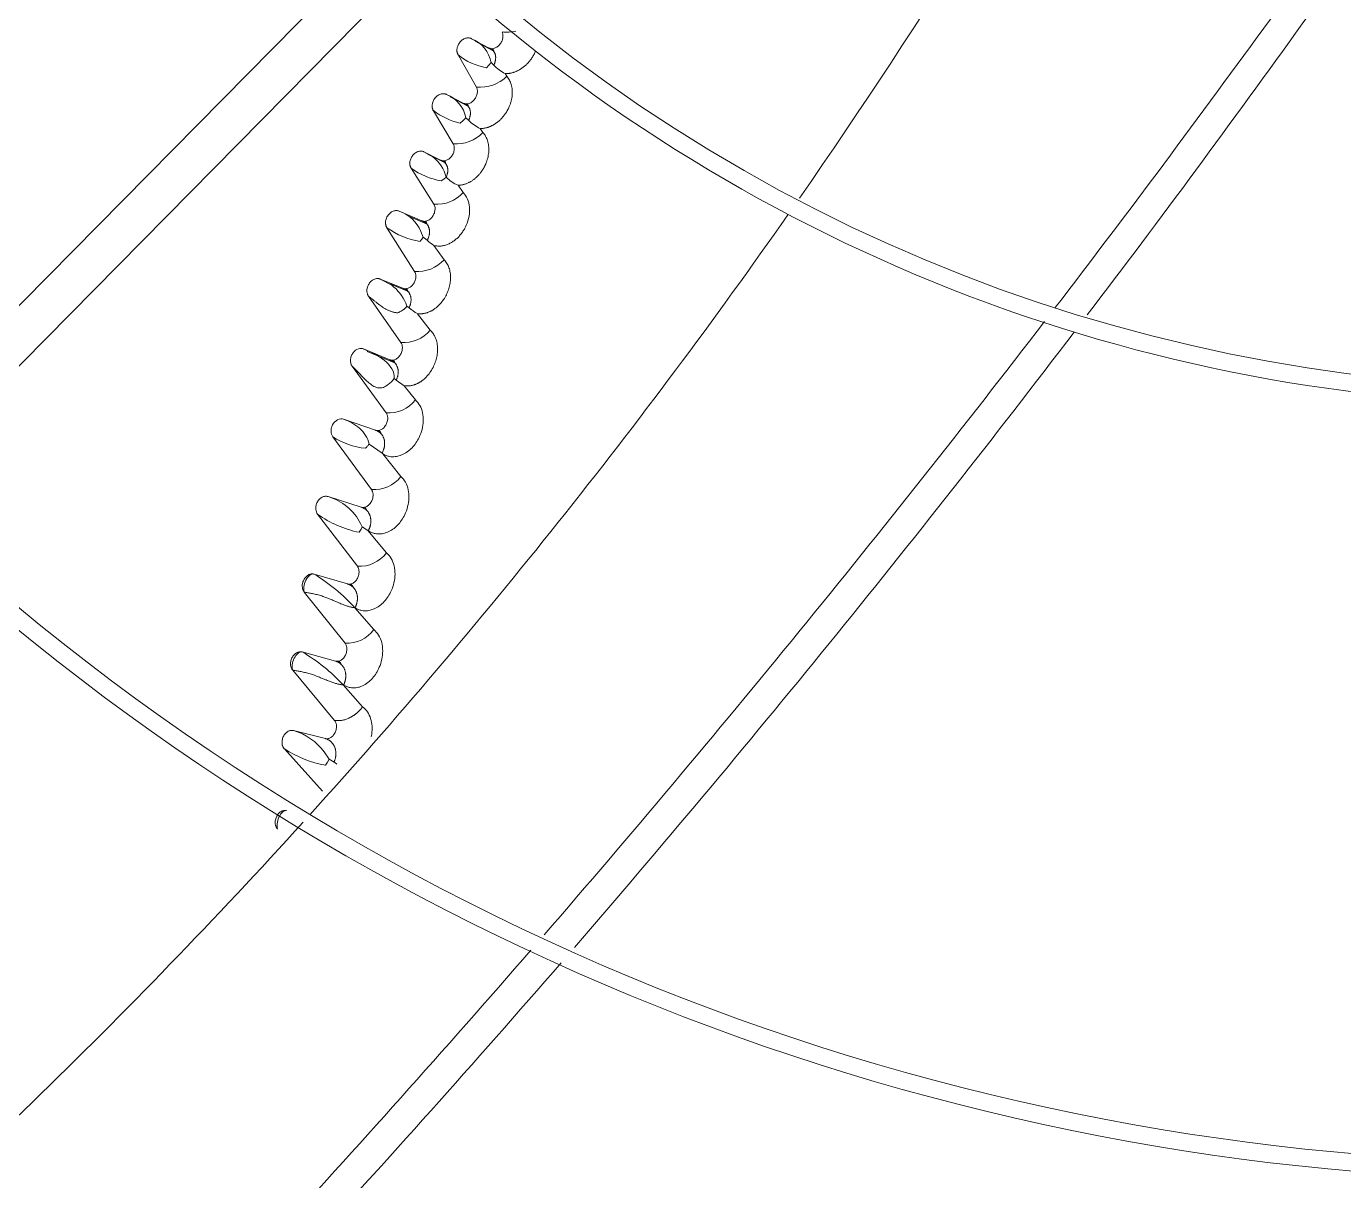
# Model space of a CAD drawing. Header units: millimetres. Extents: x 113490 to 142599, y -20467 to 115.
# Drawn here: x 129887.5 to 130074.4, y -11706.1 to -11542.3 of the extents above; entities that cross this region are included whole.
import ezdxf

# ---------------------------------------------------------------- set-up
doc = ezdxf.new("R2010")
doc.units = ezdxf.units.MM
doc.layers.add('DV3_0', color=7, linetype='Continuous')

msp = doc.modelspace()

# ---------------------------------------------------------------- linework, layer by layer
at = {"layer": 'DV3_0', "color": 7, "linetype": 'Continuous', "lineweight": 15}
for p, q in [((130091.2, -11374.23), (129757.6, -11712.53)), ((129758.45, -11720.21), (130096.11, -11377.79)), ((129950.63, -11544.02), (129953.06, -11545.33)), ((129953.8, -11545.8), (129951.16, -11544.36)), ((129951.32, -11550.88), (129948.72, -11546.29)), ((129953.09, -11547.79), (129952.75, -11548.15)), ((129953.4, -11547.42), (129953.09, -11547.79)), ((129953.4, -11547.42), (129953.79, -11547.78)), ((129955.65, -11549.35), (129955.4, -11548.97)), ((129947.07, -11551.93), (129949.46, -11553.18)), ((129950.2, -11553.63), (129947.6, -11552.27)), ((129948.04, -11558.93), (129945.22, -11554.24)), ((129949.43, -11555.65), (129949, -11556.01)), ((129949.83, -11555.26), (129950.22, -11555.6)), ((129952.26, -11557.35), (129951.86, -11556.77)), ((129943.87, -11560.07), (129946.23, -11561.26)), ((129943.87, -11560.07), (129945.15, -11560.79)), ((129946.97, -11561.7), (129944.39, -11560.4)), ((129945.29, -11567.49), (129942.07, -11562.41)), ((129946.68, -11563.95), (129946.31, -11564.19)), ((129947.03, -11563.67), (129946.68, -11563.95)), ((129949.46, -11565.85), (129948.72, -11564.82)), ((129940.35, -11568.48), (129943.58, -11569.87)), ((129944.35, -11570.34), (129941.67, -11569.18)), ((129942.56, -11577.04), (129938.62, -11570.85)), ((129943.56, -11572.47), (129943.33, -11572.77)), ((129943.45, -11571.36), (129943.77, -11572.16)), ((129943.77, -11572.16), (129943.56, -11572.47)), ((129943.77, -11572.16), (129944.35, -11572.62)), ((129946.74, -11575.39), (129945.29, -11573.37)), ((129937.66, -11578.12), (129940.9, -11579.44)), ((129937.66, -11578.12), (129939.3, -11579)), ((129941.68, -11579.9), (129939.05, -11578.82)), ((129940.62, -11587.14), (129936.01, -11580.55)), ((129941.29, -11581.55), (129941.46, -11581.96)), ((129941.46, -11581.96), (129941.77, -11582.19)), ((129940.91, -11582.51), (129940.66, -11582.67)), ((129944.78, -11585.38), (129942.97, -11583.04)), ((129935.3, -11588.05), (129939.02, -11589.58)), ((129939.84, -11590.08), (129935.84, -11588.41)), ((129938.51, -11597.1), (129933.68, -11590.5)), ((129939.66, -11592.25), (129939.95, -11592.46)), ((129939.94, -11592.46), (129941.06, -11593.26)), ((129942.67, -11595.27), (129941.06, -11593.26)), ((129932.48, -11598.03), (129937.01, -11599.59)), ((129936.43, -11608), (129930.95, -11600.5)), ((129936.09, -11601.57), (129937.93, -11602.84)), ((129940.61, -11606.15), (129938.03, -11602.92)), ((129930.27, -11608.99), (129934.98, -11610.5)), ((129934.43, -11618.86), (129928.79, -11611.5)), ((129934.95, -11613.63), (129934.8, -11613.89)), ((129934.89, -11612.83), (129935.12, -11613.27)), ((129935.12, -11613.27), (129934.95, -11613.63)), ((129935.12, -11613.27), (129935.93, -11613.82)), ((129938.56, -11616.97), (129935.93, -11613.82)), ((129935.93, -11613.82), (129935.98, -11613.84)), ((129934.8, -11613.89), (129934.7, -11614.06)), ((129928.31, -11620), (129933.04, -11621.4)), ((129932.68, -11629.78), (129926.9, -11622.54)), ((129936.75, -11627.86), (129934.06, -11624.76)), ((129934.06, -11624.76), (129934.11, -11624.77)), ((129926.61, -11631.05), (129931.35, -11632.34)), ((129931.19, -11640.75), (129925.25, -11633.62)), ((129935.18, -11638.82), (129932.4, -11635.71)), ((129932.4, -11635.71), (129932.48, -11635.74)), ((129925.37, -11642.2), (129929.9, -11643.34)), ((129929.46, -11650.78), (129924.07, -11644.81)), ((129929.74, -11645.22), (129930.43, -11646.26)), ((129930.19, -11646.7), (129929.92, -11647.11)), ((129930.43, -11646.26), (129930.19, -11646.7)), ((129930.43, -11646.26), (129931.13, -11646.67))]:
    msp.add_line(p, q, dxfattribs=at)
for centre, radius, start, end in [((129280.84, -11069), 872.24, 325.21173, 331.29356), ((128508.45, -10413.41), 1921.39, 322.53383, 325.57983), ((128572.55, -10469.09), 1840.9, 322.75622, 325.95172), ((130105.24, -11359.99), 551.5, 195.4775, 254.5225), ((130105.24, -11359.99), 233.5, 225.7814, 315.7154), ((130105.24, -11359.99), 236, 227.0266, 270), ((129948.94, -11548.22), 4.53, 10.0986, 68.0429), ((129955.59, -11537.43), 5.67, 263.7009, 283.4701), ((129954.21, -11539.67), 8.6, 230.3252, 260.2403), ((129958.05, -11543.69), 5.9, 223.7711, 243.319), ((129951.85, -11545.48), 5.42, 264.3965, 314.4981), ((129945.42, -11556.11), 4.5, 10.85, 68.4163), ((129951.41, -11545.91), 10.37, 233.3561, 256.5974), ((129945.14, -11550.68), 6.56, 310.7747, 315.6542), ((129954.4, -11551.47), 5.87, 224.689, 244.3555), ((129948.49, -11553.71), 5.23, 264.9801, 316.0244), ((129941.7, -11565.09), 5.52, 14.9303, 51.3083), ((129948.11, -11553.95), 10.4, 234.4567, 260.0311), ((129951.12, -11559.5), 5.84, 225.5932, 245.7222), ((129945.7, -11562.41), 5.1, 265.3273, 317.4993), ((129938.49, -11573.6), 5.45, 24.3194, 70.0298), ((129280.84, -11069), 872.24, 317.86602, 325.02361), ((129944.98, -11562.01), 10.89, 234.299, 261.2947), ((129948.4, -11568.45), 5.81, 225.859, 237.6941), ((129942.97, -11571.97), 5.09, 265.4156, 317.8444), ((129935.28, -11584.19), 6.57, 23.712, 52.2409), ((129937.61, -11577.45), 6.04, 295.0761, 300.3042), ((129945.69, -11577.91), 5.8, 227.5727, 242.0343), ((129941, -11582.25), 4.9, 265.5101, 320.4178), ((128508.45, -10413.41), 1921.39, 319.10975, 322.45989), ((128572.55, -10469.09), 1840.9, 319.15831, 322.66086), ((129931.31, -11598.8), 11.46, 61.1528, 69.6579), ((129934.35, -11594.28), 6.06, 34.5155, 65.6878), ((129937.29, -11592.05), 2.38, 355.0985, 30.3566), ((129935.65, -11589.05), 5.12, 298.9227, 308.0461), ((129935.4, -11588.71), 5.54, 307.927, 320.2638), ((129938.88, -11592.31), 4.81, 265.5613, 321.8717), ((130105.24, -11359.99), 343.5, 225.9212, 315.6512), ((129936.65, -11591.76), 10.44, 236.8811, 264.046), ((129937.04, -11600.27), 0.78, 12.7225, 57.3488), ((129931.8, -11598.21), 5.45, 313.7925, 317.47), ((129931.15, -11597.64), 6.31, 317.6452, 321.5525), ((129940.38, -11600.14), 3.64, 227.7428, 229.7409), ((129936.81, -11603.2), 4.81, 265.5115, 322.2315), ((129928.15, -11616.26), 7.57, 26.9834, 73.7291), ((130105.24, -11359.99), 346, 226.461, 270), ((129937.7, -11599.02), 15.34, 234.4922, 258.7126), ((129934.95, -11611.24), 0.866, 16.0058, 57.6668), ((129934.77, -11614.15), 4.73, 265.8403, 323.2857), ((129915.37, -11641.51), 25.09, 41.8667, 58.9698), ((129932.96, -11622.18), 0.921, 18.0658, 57.5274), ((129933.02, -11625.21), 4.58, 265.7991, 324.5702), ((129913.61, -11653.13), 25.63, 42.8328, 59.5066), ((129931.23, -11633.15), 0.965, 19.7105, 57.2219), ((129923.03, -11650.26), 8.39, 36.859, 73.8365), ((129932.64, -11631.64), 15.71, 236.9569, 260.0262), ((129934.74, -11641.98), 5.92, 232.3975, 237.1972), ((129280.84, -11069), 872.24, 310.5122, 317.77416), ((128508.45, -10413.41), 1921.39, 315.69478, 319.02272), ((128572.55, -10469.09), 1840.9, 315.58647, 319.0689), ((130105.24, -11359.99), 453.5, 225.9915, 315.56), ((130105.24, -11359.99), 456, 226.2335, 270)]:
    msp.add_arc(centre, radius, start, end, dxfattribs=at)
for points, knots in [([(129948.72, -11546.29), (129948.7, -11546.26), (129948.67, -11546.19), (129948.63, -11546.09), (129948.6, -11545.98), (129948.57, -11545.87), (129948.56, -11545.76), (129948.56, -11545.64), (129948.57, -11545.48), (129948.6, -11545.29), (129948.67, -11545.05), (129948.79, -11544.81), (129948.99, -11544.5), (129949.25, -11544.24), (129949.55, -11544.05), (129949.79, -11543.95), (129950.02, -11543.9), (129950.22, -11543.9), (129950.39, -11543.92), (129950.52, -11543.96), (129950.59, -11544), (129950.63, -11544.02)], [0, 0, 0, 0, 0.031577, 0.062455, 0.092865, 0.123047, 0.153249, 0.183717, 0.214692, 0.2734, 0.332207, 0.398491, 0.467867, 0.606956, 0.676774, 0.745817, 0.813018, 0.87975, 0.921005, 0.960896, 1, 1, 1, 1]), ([(129953.06, -11545.33), (129953.12, -11545.36), (129953.24, -11545.41), (129953.51, -11545.46), (129953.88, -11545.4), (129954.33, -11545.17), (129954.72, -11544.78), (129954.98, -11544.32), (129955.11, -11543.85), (129955.1, -11543.49), (129955.05, -11543.23), (129955, -11543.12), (129954.97, -11543.07)], [0, 0, 0, 0, 0.060763, 0.122032, 0.252561, 0.389572, 0.530342, 0.666038, 0.786179, 0.894707, 0.947528, 1, 1, 1, 1]), ([(129953.79, -11547.78), (129953.81, -11547.74), (129953.85, -11547.66), (129953.9, -11547.54), (129953.94, -11547.42), (129953.98, -11547.29), (129954.01, -11547.17), (129954.04, -11547.05), (129954.05, -11546.93), (129954.06, -11546.81), (129954.06, -11546.7), (129954.06, -11546.58), (129954.05, -11546.47), (129954.03, -11546.36), (129954, -11546.25), (129953.97, -11546.15), (129953.93, -11546.05), (129953.88, -11545.96), (129953.83, -11545.87), (129953.76, -11545.78), (129953.7, -11545.7), (129953.62, -11545.63), (129953.54, -11545.56), (129953.46, -11545.5), (129953.36, -11545.45), (129953.27, -11545.4), (129953.17, -11545.36), (129953.09, -11545.34), (129953.06, -11545.33)], [0, 0, 0, 0, 0.036276, 0.072641, 0.109136, 0.145791, 0.182627, 0.21966, 0.256899, 0.294346, 0.332004, 0.369871, 0.407945, 0.446224, 0.48471, 0.523405, 0.562309, 0.601415, 0.64071, 0.680175, 0.719793, 0.759544, 0.799408, 0.839368, 0.879412, 0.919531, 0.959724, 1, 1, 1, 1]), ([(129955.4, -11548.97), (129955.46, -11548.97), (129955.57, -11548.97), (129955.74, -11548.96), (129955.92, -11548.95), (129956.08, -11548.92), (129956.25, -11548.89), (129956.42, -11548.85), (129956.58, -11548.8), (129956.74, -11548.75), (129956.9, -11548.69), (129957.05, -11548.63), (129957.2, -11548.55), (129957.35, -11548.48), (129957.5, -11548.39), (129957.64, -11548.31), (129957.77, -11548.22), (129957.91, -11548.12), (129958.03, -11548.02), (129958.16, -11547.92), (129958.28, -11547.82), (129958.4, -11547.71), (129958.51, -11547.6), (129958.61, -11547.49), (129958.72, -11547.38), (129958.82, -11547.26), (129958.91, -11547.15), (129959, -11547.03), (129959.09, -11546.91), (129959.17, -11546.8), (129959.25, -11546.68), (129959.32, -11546.56), (129959.39, -11546.44), (129959.46, -11546.33), (129959.52, -11546.21), (129959.58, -11546.1), (129959.65, -11545.94), (129959.7, -11545.83), (129959.74, -11545.75)], [0, 0, 0, 0, 0.0187541, 0.0373181, 0.0556973, 0.0738975, 0.0919229, 0.1097702, 0.1274354, 0.1449155, 0.1622084, 0.1793131, 0.1962293, 0.2129573, 0.2294982, 0.2458521, 0.2620137, 0.2779778, 0.2937403, 0.3092986, 0.3246507, 0.3397938, 0.3547259, 0.369446, 0.3839543, 0.3982511, 0.4123313, 0.4261866, 0.4398106, 0.4531986, 0.4663472, 0.4792545, 0.4919196, 0.5043427, 0.5165249, 0.5284679, 0.5401741, 0.5644341, 0.5644341, 0.5644341, 0.5644341]), ([(129951.86, -11556.77), (129951.91, -11556.77), (129952.02, -11556.77), (129952.19, -11556.75), (129952.36, -11556.74), (129952.52, -11556.71), (129952.68, -11556.67), (129952.85, -11556.63), (129953, -11556.58), (129953.16, -11556.53), (129953.31, -11556.47), (129953.46, -11556.4), (129953.61, -11556.32), (129953.76, -11556.25), (129953.9, -11556.16), (129954.03, -11556.07), (129954.17, -11555.98), (129954.3, -11555.88), (129954.42, -11555.78), (129954.55, -11555.68), (129954.67, -11555.57), (129954.78, -11555.46), (129954.89, -11555.34), (129954.99, -11555.23), (129955.1, -11555.11), (129955.19, -11554.99), (129955.29, -11554.87), (129955.38, -11554.75), (129955.46, -11554.63), (129955.54, -11554.51), (129955.62, -11554.38), (129955.69, -11554.26), (129955.76, -11554.14), (129955.82, -11554.01), (129955.88, -11553.89), (129955.94, -11553.77), (129956.03, -11553.56), (129956.15, -11553.25), (129956.27, -11552.84), (129956.35, -11552.44), (129956.41, -11552.04), (129956.42, -11551.64), (129956.41, -11551.26), (129956.36, -11550.88), (129956.28, -11550.53), (129956.16, -11550.2), (129956.02, -11549.89), (129955.85, -11549.61), (129955.72, -11549.44), (129955.65, -11549.35)], [0, 0, 0, 0, 0.018381, 0.036602, 0.05467, 0.072591, 0.090368, 0.108, 0.125481, 0.142808, 0.159978, 0.176991, 0.193847, 0.210547, 0.227091, 0.243482, 0.259713, 0.27578, 0.291678, 0.307403, 0.322955, 0.338329, 0.353524, 0.368539, 0.383373, 0.398027, 0.412497, 0.426773, 0.440848, 0.454716, 0.468374, 0.481818, 0.495048, 0.508064, 0.520867, 0.533458, 0.54584, 0.586166, 0.626148, 0.665687, 0.704746, 0.74335, 0.781484, 0.819106, 0.856211, 0.892806, 0.928943, 0.964674, 1, 1, 1, 1]), ([(129945.22, -11554.24), (129945.2, -11554.21), (129945.16, -11554.14), (129945.12, -11554.04), (129945.09, -11553.94), (129945.06, -11553.83), (129945.05, -11553.72), (129945.04, -11553.6), (129945.04, -11553.45), (129945.07, -11553.26), (129945.13, -11553.02), (129945.23, -11552.77), (129945.43, -11552.45), (129945.69, -11552.18), (129945.98, -11551.99), (129946.22, -11551.88), (129946.46, -11551.83), (129946.66, -11551.82), (129946.83, -11551.84), (129946.96, -11551.87), (129947.03, -11551.91), (129947.07, -11551.93)], [0, 0, 0, 0, 0.031012, 0.06135, 0.091231, 0.120882, 0.150535, 0.180423, 0.210772, 0.26871, 0.326783, 0.394691, 0.462779, 0.603193, 0.673465, 0.742924, 0.811293, 0.879056, 0.920585, 0.9607, 1, 1, 1, 1]), ([(129949.46, -11553.18), (129949.53, -11553.2), (129949.65, -11553.26), (129949.92, -11553.3), (129950.3, -11553.24), (129950.75, -11552.99), (129951.12, -11552.59), (129951.37, -11552.11), (129951.48, -11551.64), (129951.47, -11551.29), (129951.4, -11551.04), (129951.35, -11550.94), (129951.32, -11550.88)], [0, 0, 0, 0, 0.061572, 0.123611, 0.255226, 0.393175, 0.534671, 0.67092, 0.789841, 0.89634, 0.948288, 1, 1, 1, 1]), ([(129950.22, -11555.6), (129950.24, -11555.56), (129950.28, -11555.47), (129950.34, -11555.34), (129950.38, -11555.21), (129950.42, -11555.08), (129950.44, -11554.95), (129950.46, -11554.82), (129950.48, -11554.69), (129950.48, -11554.57), (129950.47, -11554.44), (129950.46, -11554.32), (129950.44, -11554.2), (129950.41, -11554.09), (129950.37, -11553.98), (129950.33, -11553.87), (129950.27, -11553.77), (129950.21, -11553.68), (129950.14, -11553.59), (129950.06, -11553.51), (129949.98, -11553.44), (129949.89, -11553.37), (129949.79, -11553.31), (129949.69, -11553.26), (129949.58, -11553.21), (129949.5, -11553.19), (129949.46, -11553.18)], [0, 0, 0, 0, 0.039261, 0.078637, 0.118175, 0.157912, 0.197871, 0.238069, 0.278515, 0.31921, 0.360155, 0.401347, 0.442785, 0.484469, 0.526402, 0.568584, 0.611003, 0.65364, 0.696475, 0.739481, 0.782636, 0.825914, 0.869298, 0.912774, 0.95634, 1, 1, 1, 1]), ([(129948.72, -11564.82), (129948.78, -11564.82), (129948.91, -11564.82), (129949.09, -11564.8), (129949.27, -11564.77), (129949.45, -11564.73), (129949.63, -11564.68), (129949.81, -11564.63), (129949.98, -11564.56), (129950.15, -11564.49), (129950.31, -11564.4), (129950.48, -11564.32), (129950.63, -11564.22), (129950.79, -11564.12), (129950.94, -11564.01), (129951.08, -11563.9), (129951.22, -11563.78), (129951.35, -11563.66), (129951.48, -11563.53), (129951.61, -11563.4), (129951.73, -11563.27), (129951.84, -11563.13), (129951.95, -11563), (129952.05, -11562.85), (129952.15, -11562.71), (129952.24, -11562.57), (129952.33, -11562.42), (129952.41, -11562.28), (129952.49, -11562.13), (129952.56, -11561.99), (129952.63, -11561.84), (129952.69, -11561.7), (129952.78, -11561.47), (129952.88, -11561.16), (129952.98, -11560.76), (129953.05, -11560.36), (129953.09, -11559.96), (129953.09, -11559.58), (129953.06, -11559.2), (129953, -11558.84), (129952.91, -11558.49), (129952.79, -11558.17), (129952.64, -11557.87), (129952.46, -11557.59), (129952.33, -11557.43), (129952.26, -11557.35)], [0, 0, 0, 0, 0.020397, 0.040625, 0.060695, 0.080615, 0.100384, 0.119996, 0.139444, 0.158725, 0.177839, 0.196785, 0.215565, 0.234184, 0.252638, 0.270918, 0.289016, 0.306928, 0.324651, 0.34218, 0.359511, 0.376644, 0.39358, 0.410315, 0.426834, 0.443127, 0.459185, 0.475002, 0.490575, 0.505901, 0.520982, 0.535821, 0.55042, 0.590057, 0.629399, 0.66836, 0.706898, 0.745021, 0.782721, 0.819965, 0.856755, 0.893102, 0.929058, 0.964688, 1, 1, 1, 1]), ([(129946.23, -11561.26), (129946.3, -11561.28), (129946.42, -11561.33), (129946.7, -11561.37), (129947.08, -11561.3), (129947.52, -11561.04), (129947.89, -11560.63), (129948.12, -11560.14), (129948.21, -11559.67), (129948.19, -11559.32), (129948.12, -11559.08), (129948.06, -11558.98), (129948.04, -11558.93)], [0, 0, 0, 0, 0.062116, 0.124636, 0.256884, 0.395421, 0.537443, 0.674194, 0.792178, 0.896902, 0.948671, 1, 1, 1, 1]), ([(129942.07, -11562.41), (129942.05, -11562.38), (129942.01, -11562.32), (129941.97, -11562.22), (129941.93, -11562.11), (129941.9, -11562), (129941.88, -11561.89), (129941.88, -11561.78), (129941.87, -11561.63), (129941.89, -11561.44), (129941.95, -11561.2), (129942.05, -11560.95), (129942.19, -11560.71), (129942.36, -11560.49), (129942.56, -11560.3), (129942.78, -11560.15), (129943.01, -11560.04), (129943.24, -11559.98), (129943.45, -11559.97), (129943.61, -11559.98), (129943.75, -11560.01), (129943.83, -11560.05), (129943.87, -11560.07)], [0, 0, 0, 0, 0.031582, 0.062283, 0.092301, 0.121847, 0.151145, 0.180423, 0.20991, 0.26805, 0.326228, 0.39318, 0.461935, 0.531558, 0.601595, 0.67196, 0.741904, 0.809353, 0.876441, 0.918704, 0.959688, 1, 1, 1, 1]), ([(129947.03, -11563.67), (129947.05, -11563.63), (129947.09, -11563.54), (129947.14, -11563.41), (129947.18, -11563.28), (129947.21, -11563.15), (129947.24, -11563.02), (129947.26, -11562.89), (129947.27, -11562.77), (129947.27, -11562.64), (129947.26, -11562.52), (129947.24, -11562.39), (129947.22, -11562.28), (129947.19, -11562.16), (129947.15, -11562.05), (129947.1, -11561.95), (129947.05, -11561.85), (129946.98, -11561.76), (129946.91, -11561.67), (129946.84, -11561.59), (129946.75, -11561.51), (129946.66, -11561.45), (129946.56, -11561.39), (129946.46, -11561.33), (129946.35, -11561.29), (129946.27, -11561.27), (129946.23, -11561.26)], [0, 0, 0, 0, 0.039218, 0.078558, 0.118065, 0.157776, 0.197713, 0.237892, 0.278323, 0.319007, 0.359944, 0.401133, 0.442571, 0.484259, 0.5262, 0.568392, 0.610822, 0.653473, 0.696323, 0.739347, 0.782521, 0.825821, 0.869228, 0.912729, 0.956318, 1, 1, 1, 1]), ([(129945.29, -11573.37), (129945.48, -11573.4), (129945.84, -11573.47), (129946.4, -11573.44), (129946.94, -11573.32), (129947.45, -11573.13), (129947.93, -11572.86), (129948.37, -11572.54), (129948.77, -11572.17), (129949.12, -11571.78), (129949.42, -11571.36), (129949.68, -11570.93), (129950.02, -11570.24), (129950.33, -11569.22), (129950.4, -11567.92), (129950.13, -11566.73), (129949.68, -11566.14), (129949.46, -11565.85)], [0, 0, 0, 0, 0.057609, 0.113592, 0.168141, 0.221354, 0.273122, 0.323445, 0.37219, 0.419144, 0.464272, 0.507482, 0.54857, 0.664981, 0.779413, 0.890959, 1, 1, 1, 1]), ([(129938.62, -11570.85), (129938.6, -11570.82), (129938.57, -11570.76), (129938.52, -11570.66), (129938.49, -11570.56), (129938.46, -11570.45), (129938.44, -11570.35), (129938.43, -11570.24), (129938.42, -11570.1), (129938.43, -11569.95), (129938.47, -11569.72), (129938.56, -11569.46), (129938.7, -11569.19), (129938.87, -11568.95), (129939.07, -11568.76), (129939.28, -11568.6), (129939.51, -11568.49), (129939.75, -11568.42), (129939.97, -11568.4), (129940.17, -11568.42), (129940.29, -11568.46), (129940.35, -11568.48)], [0, 0, 0, 0, 0.031247, 0.061681, 0.091488, 0.120868, 0.150027, 0.179179, 0.208537, 0.254499, 0.300222, 0.38036, 0.46177, 0.532576, 0.603864, 0.67491, 0.74531, 0.81449, 0.883036, 0.942278, 1, 1, 1, 1]), ([(129943.58, -11569.87), (129943.64, -11569.89), (129943.77, -11569.94), (129944.05, -11569.95), (129944.43, -11569.86), (129944.86, -11569.58), (129945.2, -11569.15), (129945.41, -11568.66), (129945.48, -11568.2), (129945.44, -11567.8), (129945.34, -11567.59), (129945.29, -11567.49)], [0, 0, 0, 0, 0.062676, 0.126275, 0.260171, 0.400284, 0.543665, 0.6809, 0.797891, 0.899727, 1, 1, 1, 1]), ([(129944.35, -11572.62), (129944.37, -11572.58), (129944.42, -11572.49), (129944.48, -11572.36), (129944.53, -11572.23), (129944.57, -11572.09), (129944.61, -11571.96), (129944.64, -11571.82), (129944.66, -11571.69), (129944.67, -11571.55), (129944.67, -11571.42), (129944.67, -11571.29), (129944.66, -11571.16), (129944.64, -11571.04), (129944.61, -11570.92), (129944.57, -11570.8), (129944.53, -11570.69), (129944.48, -11570.58), (129944.42, -11570.48), (129944.35, -11570.38), (129944.28, -11570.29), (129944.2, -11570.21), (129944.11, -11570.13), (129944.01, -11570.07), (129943.91, -11570), (129943.81, -11569.95), (129943.7, -11569.9), (129943.62, -11569.88), (129943.58, -11569.87)], [0, 0, 0, 0, 0.036281, 0.072608, 0.109034, 0.145598, 0.18233, 0.219253, 0.256381, 0.293721, 0.331279, 0.369056, 0.407054, 0.445273, 0.483717, 0.522393, 0.5613, 0.600431, 0.639771, 0.679301, 0.718999, 0.758843, 0.79881, 0.838882, 0.879042, 0.919281, 0.959598, 1, 1, 1, 1]), ([(129942.97, -11583.04), (129943.03, -11583.04), (129943.14, -11583.05), (129943.32, -11583.06), (129943.49, -11583.06), (129943.66, -11583.04), (129943.83, -11583.02), (129943.99, -11582.99), (129944.16, -11582.95), (129944.32, -11582.9), (129944.47, -11582.85), (129944.62, -11582.79), (129944.77, -11582.72), (129944.92, -11582.65), (129945.06, -11582.58), (129945.19, -11582.49), (129945.32, -11582.41), (129945.62, -11582.2), (129946.06, -11581.82), (129946.57, -11581.21), (129946.99, -11580.54), (129947.26, -11579.95), (129947.42, -11579.47), (129947.52, -11579.09), (129947.6, -11578.71), (129947.64, -11578.33), (129947.66, -11577.95), (129947.65, -11577.58), (129947.61, -11577.21), (129947.54, -11576.86), (129947.44, -11576.52), (129947.3, -11576.2), (129947.14, -11575.9), (129946.96, -11575.63), (129946.81, -11575.47), (129946.74, -11575.39)], [0, 0, 0, 0, 0.018672, 0.037066, 0.055188, 0.073043, 0.090636, 0.107975, 0.125066, 0.141913, 0.158513, 0.174857, 0.190938, 0.206752, 0.222295, 0.237566, 0.252564, 0.267289, 0.342101, 0.414961, 0.485649, 0.553594, 0.588068, 0.622643, 0.657278, 0.691915, 0.726501, 0.761005, 0.795421, 0.829727, 0.86392, 0.898004, 0.93201, 0.966002, 1, 1, 1, 1]), ([(129936.01, -11580.55), (129935.99, -11580.52), (129935.96, -11580.48), (129935.92, -11580.4), (129935.88, -11580.32), (129935.84, -11580.2), (129935.8, -11580.05), (129935.77, -11579.78), (129935.81, -11579.38), (129935.96, -11578.98), (129936.16, -11578.67), (129936.35, -11578.46), (129936.56, -11578.29), (129936.78, -11578.16), (129937.02, -11578.08), (129937.22, -11578.05), (129937.39, -11578.06), (129937.53, -11578.08), (129937.62, -11578.11), (129937.66, -11578.12)], [0, 0, 0, 0, 0.025381, 0.050445, 0.075326, 0.100157, 0.150535, 0.20049, 0.314407, 0.449247, 0.520539, 0.591833, 0.663542, 0.734983, 0.804091, 0.872787, 0.916243, 0.958436, 1, 1, 1, 1]), ([(129940.9, -11579.44), (129940.96, -11579.46), (129941.09, -11579.5), (129941.37, -11579.51), (129941.74, -11579.42), (129942.16, -11579.12), (129942.5, -11578.69), (129942.7, -11578.2), (129942.76, -11577.74), (129942.71, -11577.35), (129942.61, -11577.14), (129942.56, -11577.04)], [0, 0, 0, 0, 0.062984, 0.126619, 0.260756, 0.401391, 0.545611, 0.684093, 0.801498, 0.901518, 1, 1, 1, 1]), ([(129941.77, -11582.19), (129941.79, -11582.15), (129941.84, -11582.06), (129941.89, -11581.93), (129941.93, -11581.79), (129941.97, -11581.66), (129942, -11581.52), (129942.03, -11581.39), (129942.04, -11581.25), (129942.05, -11581.12), (129942.05, -11580.99), (129942.04, -11580.86), (129942.02, -11580.73), (129942, -11580.61), (129941.96, -11580.49), (129941.92, -11580.37), (129941.87, -11580.26), (129941.82, -11580.15), (129941.76, -11580.05), (129941.69, -11579.96), (129941.61, -11579.87), (129941.53, -11579.78), (129941.44, -11579.71), (129941.34, -11579.64), (129941.24, -11579.58), (129941.13, -11579.52), (129941.02, -11579.47), (129940.94, -11579.45), (129940.9, -11579.44)], [0, 0, 0, 0, 0.036135, 0.072339, 0.108661, 0.145138, 0.181798, 0.218661, 0.255741, 0.293046, 0.330579, 0.368343, 0.406338, 0.444565, 0.483027, 0.521727, 0.560666, 0.599832, 0.639212, 0.678787, 0.718535, 0.758433, 0.798461, 0.838598, 0.878828, 0.91914, 0.959529, 1, 1, 1, 1]), ([(129940.17, -11582.92), (129940.11, -11582.92), (129939.99, -11582.9), (129939.8, -11582.87), (129939.62, -11582.83), (129939.44, -11582.79), (129939.26, -11582.73), (129939.09, -11582.67), (129938.91, -11582.6), (129938.74, -11582.53), (129938.58, -11582.45), (129938.41, -11582.36), (129938.14, -11582.2), (129937.69, -11581.9), (129937.2, -11581.52), (129936.78, -11581.18), (129936.49, -11580.94), (129936.24, -11580.74), (129936.08, -11580.61), (129936.01, -11580.55)], [0, 0, 0, 0, 0.038123, 0.076142, 0.114089, 0.151995, 0.189893, 0.227812, 0.265786, 0.303846, 0.342026, 0.380359, 0.41888, 0.537095, 0.714051, 0.799633, 0.875769, 0.942523, 1, 1, 1, 1]), ([(129941.46, -11581.96), (129941.46, -11581.97), (129941.44, -11582), (129941.41, -11582.05), (129941.38, -11582.1), (129941.33, -11582.16), (129941.27, -11582.22), (129941.19, -11582.29), (129941.11, -11582.36), (129941.01, -11582.43), (129940.94, -11582.48), (129940.91, -11582.51)], [0, 0, 0, 0, 0.056043, 0.124532, 0.206383, 0.302146, 0.41219, 0.536787, 0.676158, 0.8305, 1, 1, 1, 1]), ([(129941.06, -11593.26), (129941.12, -11593.27), (129941.23, -11593.29), (129941.4, -11593.3), (129941.57, -11593.3), (129941.73, -11593.29), (129941.9, -11593.28), (129942.06, -11593.25), (129942.21, -11593.22), (129942.37, -11593.18), (129942.52, -11593.13), (129942.67, -11593.08), (129942.81, -11593.02), (129942.95, -11592.95), (129943.09, -11592.88), (129943.22, -11592.81), (129943.35, -11592.73), (129943.48, -11592.65), (129943.78, -11592.44), (129944.22, -11592.05), (129944.75, -11591.41), (129945.18, -11590.7), (129945.45, -11590.07), (129945.61, -11589.56), (129945.71, -11589.17), (129945.77, -11588.77), (129945.81, -11588.38), (129945.82, -11587.98), (129945.8, -11587.6), (129945.74, -11587.22), (129945.65, -11586.86), (129945.54, -11586.51), (129945.39, -11586.19), (129945.22, -11585.89), (129945.01, -11585.62), (129944.86, -11585.46), (129944.78, -11585.38)], [0, 0, 0, 0, 0.017644, 0.035018, 0.052126, 0.068973, 0.085565, 0.101908, 0.118008, 0.133871, 0.149502, 0.164898, 0.180048, 0.194945, 0.209583, 0.223959, 0.238069, 0.251912, 0.265486, 0.340307, 0.413663, 0.485198, 0.554379, 0.588972, 0.62364, 0.658346, 0.693024, 0.727603, 0.762022, 0.796297, 0.830476, 0.864559, 0.898512, 0.932346, 0.966158, 1, 1, 1, 1]), ([(129939.02, -11589.58), (129939.08, -11589.6), (129939.2, -11589.65), (129939.47, -11589.66), (129939.84, -11589.57), (129940.26, -11589.27), (129940.59, -11588.83), (129940.79, -11588.32), (129940.84, -11587.85), (129940.79, -11587.45), (129940.67, -11587.24), (129940.62, -11587.14)], [0, 0, 0, 0, 0.059552, 0.118886, 0.252324, 0.393065, 0.538483, 0.678997, 0.797391, 0.899757, 1, 1, 1, 1]), ([(129935.3, -11588.05), (129935.1, -11587.97), (129934.84, -11587.95), (129934.31, -11588.12), (129934.04, -11588.31), (129933.72, -11588.73), (129933.62, -11588.9), (129933.49, -11589.25), (129933.46, -11589.43), (129933.42, -11589.93), (129933.49, -11590.22), (129933.68, -11590.5)], [0, 0, 0, 0, 0.25, 0.25, 0.5, 0.5, 0.625, 0.625, 0.75, 0.75, 1, 1, 1, 1]), ([(129933.68, -11590.5), (129933.98, -11590.75), (129934.28, -11591.05), (129934.88, -11591.68), (129935.19, -11592.03), (129935.69, -11592.53), (129935.86, -11592.69), (129936.22, -11593), (129936.42, -11593.14), (129936.83, -11593.39), (129937.06, -11593.49), (129937.56, -11593.59), (129937.83, -11593.6), (129938.12, -11593.53)], [0, 0, 0, 0, 0.25, 0.25, 0.5, 0.5, 0.625, 0.625, 0.75, 0.75, 0.875, 0.875, 1, 1, 1, 1]), ([(129939.95, -11592.46), (129939.96, -11592.42), (129940, -11592.34), (129940.06, -11592.21), (129940.1, -11592.09), (129940.14, -11591.96), (129940.17, -11591.83), (129940.19, -11591.71), (129940.21, -11591.58), (129940.22, -11591.45), (129940.23, -11591.33), (129940.23, -11591.21), (129940.22, -11591.08), (129940.2, -11590.97), (129940.18, -11590.85), (129940.15, -11590.73), (129940.12, -11590.62), (129940.08, -11590.52), (129940.03, -11590.42), (129939.98, -11590.32), (129939.91, -11590.22), (129939.85, -11590.13), (129939.78, -11590.05), (129939.7, -11589.97), (129939.62, -11589.9), (129939.53, -11589.83), (129939.44, -11589.77), (129939.34, -11589.71), (129939.24, -11589.66), (129939.13, -11589.62), (129939.05, -11589.6), (129939.02, -11589.58)], [0, 0, 0, 0, 0.032444, 0.064928, 0.09749, 0.13016, 0.162965, 0.195922, 0.229044, 0.262342, 0.295822, 0.329485, 0.363334, 0.39737, 0.431594, 0.466006, 0.500609, 0.535407, 0.570392, 0.605558, 0.64089, 0.676374, 0.711994, 0.747731, 0.783569, 0.819492, 0.855486, 0.891538, 0.927643, 0.963796, 1, 1, 1, 1]), ([(129938.03, -11602.92), (129938.18, -11603.01), (129938.48, -11603.18), (129938.96, -11603.31), (129939.4, -11603.36), (129939.8, -11603.34), (129940.16, -11603.28), (129940.47, -11603.19), (129941.19, -11602.92), (129942.24, -11602.17), (129943.16, -11600.8), (129943.65, -11599.47), (129943.82, -11598.26), (129943.72, -11597.09), (129943.35, -11596.03), (129942.9, -11595.53), (129942.67, -11595.27)], [0, 0, 0, 0, 0.048712, 0.093297, 0.133867, 0.170457, 0.203036, 0.231538, 0.255882, 0.403164, 0.540731, 0.633138, 0.726086, 0.818306, 0.909472, 1, 1, 1, 1]), ([(129932.48, -11598.03), (129932.23, -11597.94), (129931.92, -11597.97), (129931.35, -11598.25), (129931.09, -11598.51), (129930.84, -11598.98), (129930.77, -11599.15), (129930.7, -11599.47), (129930.69, -11599.62), (129930.71, -11600.05), (129930.79, -11600.28), (129930.95, -11600.5)], [0, 0, 0, 0, 0.25, 0.25, 0.5, 0.5, 0.625, 0.625, 0.75, 0.75, 1, 1, 1, 1]), ([(129936.09, -11601.57), (129936.02, -11601.11), (129935.84, -11600.68), (129935.36, -11599.93), (129935.06, -11599.6), (129934.08, -11598.73), (129933.3, -11598.3), (129932.48, -11598.03)], [0, 0, 0, 0, 0.25, 0.25, 0.5, 0.5, 1, 1, 1, 1]), ([(129937.01, -11599.59), (129937.07, -11599.6), (129937.2, -11599.64), (129937.47, -11599.64), (129937.83, -11599.52), (129938.23, -11599.2), (129938.55, -11598.75), (129938.72, -11598.24), (129938.75, -11597.78), (129938.69, -11597.46), (129938.6, -11597.24), (129938.54, -11597.15), (129938.51, -11597.1)], [0, 0, 0, 0, 0.061712, 0.124068, 0.257055, 0.398269, 0.543459, 0.683288, 0.800054, 0.90078, 0.950773, 1, 1, 1, 1]), ([(129937.93, -11602.84), (129937.95, -11602.8), (129938, -11602.71), (129938.06, -11602.58), (129938.11, -11602.45), (129938.16, -11602.32), (129938.2, -11602.19), (129938.24, -11602.05), (129938.26, -11601.92), (129938.28, -11601.79), (129938.3, -11601.65), (129938.3, -11601.52), (129938.3, -11601.39), (129938.3, -11601.26), (129938.28, -11601.14), (129938.26, -11601.01), (129938.24, -11600.89), (129938.2, -11600.77), (129938.16, -11600.66), (129938.12, -11600.55), (129938.06, -11600.44), (129938, -11600.34), (129937.94, -11600.25), (129937.87, -11600.15), (129937.79, -11600.07), (129937.71, -11599.99), (129937.63, -11599.91), (129937.53, -11599.84), (129937.44, -11599.78), (129937.34, -11599.72), (129937.23, -11599.67), (129937.12, -11599.62), (129937.05, -11599.6), (129937.01, -11599.59)], [0, 0, 0, 0, 0.030721, 0.061407, 0.092102, 0.122841, 0.153652, 0.184559, 0.215579, 0.246725, 0.278006, 0.309429, 0.340997, 0.372715, 0.404583, 0.436606, 0.468785, 0.501126, 0.533632, 0.566299, 0.59912, 0.632082, 0.665173, 0.698377, 0.731679, 0.765062, 0.798512, 0.832013, 0.865554, 0.899127, 0.932725, 0.966348, 1, 1, 1, 1]), ([(129935.98, -11613.84), (129936.14, -11613.93), (129936.45, -11614.11), (129936.93, -11614.26), (129937.37, -11614.31), (129937.77, -11614.3), (129938.13, -11614.24), (129938.43, -11614.16), (129939.14, -11613.9), (129940.19, -11613.16), (129941.12, -11611.77), (129941.61, -11610.43), (129941.79, -11609.2), (129941.69, -11608.01), (129941.32, -11606.92), (129940.85, -11606.4), (129940.61, -11606.15)], [0, 0, 0, 0, 0.049725, 0.09487, 0.135552, 0.171819, 0.203628, 0.230893, 0.253518, 0.400765, 0.538713, 0.630437, 0.723371, 0.816167, 0.908233, 1, 1, 1, 1]), ([(129934.98, -11610.5), (129935.04, -11610.52), (129935.17, -11610.55), (129935.44, -11610.54), (129935.8, -11610.41), (129936.19, -11610.09), (129936.49, -11609.63), (129936.65, -11609.12), (129936.67, -11608.66), (129936.61, -11608.34), (129936.52, -11608.13), (129936.46, -11608.04), (129936.43, -11608)], [0, 0, 0, 0, 0.062127, 0.125087, 0.257837, 0.399205, 0.545067, 0.685923, 0.803386, 0.90406, 0.952122, 1, 1, 1, 1]), ([(129928.79, -11611.5), (129928.73, -11611.4), (129928.6, -11611.2), (129928.52, -11610.81), (129928.53, -11610.36), (129928.68, -11609.86), (129928.99, -11609.4), (129929.4, -11609.07), (129929.78, -11608.95), (129930.07, -11608.94), (129930.2, -11608.98), (129930.27, -11608.99)], [0, 0, 0, 0, 0.103624, 0.201896, 0.31398, 0.451787, 0.59527, 0.73673, 0.874824, 0.938298, 1, 1, 1, 1]), ([(129935.98, -11613.84), (129936, -11613.79), (129936.05, -11613.71), (129936.11, -11613.57), (129936.16, -11613.44), (129936.21, -11613.3), (129936.25, -11613.17), (129936.28, -11613.03), (129936.31, -11612.89), (129936.33, -11612.76), (129936.34, -11612.62), (129936.34, -11612.48), (129936.34, -11612.35), (129936.33, -11612.22), (129936.31, -11612.09), (129936.29, -11611.96), (129936.26, -11611.84), (129936.23, -11611.72), (129936.18, -11611.6), (129936.13, -11611.49), (129936.08, -11611.38), (129936.01, -11611.28), (129935.95, -11611.18), (129935.87, -11611.08), (129935.79, -11610.99), (129935.71, -11610.91), (129935.62, -11610.83), (129935.52, -11610.76), (129935.42, -11610.7), (129935.32, -11610.64), (129935.21, -11610.58), (129935.1, -11610.54), (129935.02, -11610.51), (129934.98, -11610.5)], [0, 0, 0, 0, 0.030662, 0.061288, 0.091921, 0.122598, 0.15335, 0.184199, 0.215166, 0.246262, 0.2775, 0.308884, 0.340421, 0.372114, 0.403966, 0.435979, 0.468156, 0.500504, 0.533023, 0.565711, 0.598557, 0.631551, 0.664678, 0.697923, 0.73127, 0.764701, 0.7982, 0.831754, 0.865349, 0.898975, 0.932627, 0.966301, 1, 1, 1, 1]), ([(129934.11, -11624.77), (129934.26, -11624.86), (129934.56, -11625.03), (129935.03, -11625.17), (129935.47, -11625.22), (129935.87, -11625.21), (129936.23, -11625.14), (129936.54, -11625.05), (129937.26, -11624.77), (129938.3, -11624), (129939.2, -11622.59), (129939.66, -11621.23), (129939.82, -11620.01), (129939.7, -11618.82), (129939.29, -11617.73), (129938.81, -11617.23), (129938.56, -11616.97)], [0, 0, 0, 0, 0.047949, 0.091845, 0.131809, 0.167905, 0.2001, 0.228322, 0.252481, 0.399943, 0.539027, 0.629782, 0.722249, 0.81505, 0.907464, 1, 1, 1, 1]), ([(129933.04, -11621.4), (129933.1, -11621.41), (129933.23, -11621.44), (129933.5, -11621.42), (129933.85, -11621.29), (129934.23, -11620.96), (129934.52, -11620.49), (129934.67, -11619.98), (129934.68, -11619.52), (129934.61, -11619.21), (129934.52, -11619), (129934.46, -11618.91), (129934.43, -11618.86)], [0, 0, 0, 0, 0.061858, 0.124527, 0.256747, 0.397935, 0.544068, 0.685407, 0.802956, 0.903358, 0.951888, 1, 1, 1, 1]), ([(129926.9, -11622.54), (129926.88, -11622.52), (129926.84, -11622.48), (129926.8, -11622.4), (129926.76, -11622.33), (129926.71, -11622.22), (129926.66, -11622.08), (129926.62, -11621.89), (129926.6, -11621.68), (129926.62, -11621.35), (129926.72, -11621.01), (129926.89, -11620.69), (129927.05, -11620.46), (129927.24, -11620.27), (129927.45, -11620.12), (129927.67, -11620.02), (129927.87, -11619.97), (129928.04, -11619.96), (129928.18, -11619.97), (129928.27, -11619.99), (129928.31, -11620)], [0, 0, 0, 0, 0.023997, 0.048085, 0.072391, 0.09704, 0.146565, 0.196478, 0.252296, 0.308899, 0.447394, 0.518709, 0.590696, 0.663416, 0.735191, 0.803703, 0.87187, 0.915381, 0.957876, 1, 1, 1, 1]), ([(129926.9, -11622.54), (129926.82, -11622.36), (129926.8, -11622.08), (129926.88, -11621.48), (129926.99, -11621.14), (129927.29, -11620.56), (129927.49, -11620.31), (129927.91, -11620), (129928.13, -11619.95), (129928.31, -11620)], [0, 0, 0, 0, 0.25, 0.25, 0.5, 0.5, 0.75, 0.75, 1, 1, 1, 1]), ([(129934.06, -11624.76), (129934.01, -11624.75), (129933.91, -11624.74), (129933.75, -11624.72), (129933.58, -11624.69), (129933.41, -11624.65), (129933.13, -11624.58), (129932.7, -11624.43), (129932.11, -11624.2), (129931.53, -11623.95), (129931.06, -11623.75), (129930.61, -11623.56), (129930.12, -11623.37), (129929.62, -11623.18), (129929.21, -11623.05), (129928.87, -11622.95), (129928.55, -11622.87), (129928.23, -11622.8), (129927.93, -11622.74), (129927.65, -11622.68), (129927.38, -11622.63), (129927.12, -11622.59), (129926.97, -11622.56), (129926.9, -11622.54)], [0, 0, 0, 0, 0.022349, 0.045451, 0.069335, 0.09403, 0.119558, 0.190912, 0.284349, 0.376471, 0.44345, 0.485057, 0.569523, 0.642907, 0.687857, 0.73071, 0.77175, 0.811297, 0.849706, 0.887364, 0.924682, 0.962083, 1, 1, 1, 1]), ([(129934.11, -11624.77), (129934.13, -11624.73), (129934.17, -11624.64), (129934.23, -11624.51), (129934.28, -11624.37), (129934.33, -11624.23), (129934.36, -11624.09), (129934.39, -11623.95), (129934.42, -11623.82), (129934.43, -11623.68), (129934.44, -11623.54), (129934.45, -11623.4), (129934.44, -11623.27), (129934.43, -11623.14), (129934.41, -11623.01), (129934.39, -11622.88), (129934.35, -11622.75), (129934.31, -11622.63), (129934.27, -11622.51), (129934.22, -11622.4), (129934.16, -11622.29), (129934.09, -11622.19), (129934.02, -11622.08), (129933.95, -11621.99), (129933.87, -11621.9), (129933.78, -11621.81), (129933.69, -11621.74), (129933.59, -11621.66), (129933.49, -11621.6), (129933.38, -11621.54), (129933.27, -11621.48), (129933.16, -11621.44), (129933.08, -11621.41), (129933.04, -11621.4)], [0, 0, 0, 0, 0.030541, 0.061049, 0.09157, 0.12214, 0.152791, 0.183548, 0.214428, 0.245447, 0.276615, 0.307941, 0.339429, 0.371083, 0.402906, 0.434903, 0.467075, 0.499427, 0.531962, 0.564675, 0.597556, 0.630594, 0.663775, 0.697081, 0.730497, 0.764005, 0.797589, 0.831233, 0.864925, 0.898652, 0.932409, 0.966192, 1, 1, 1, 1]), ([(129932.48, -11635.74), (129932.63, -11635.82), (129932.92, -11635.98), (129933.38, -11636.11), (129933.81, -11636.16), (129934.21, -11636.14), (129934.57, -11636.07), (129934.89, -11635.98), (129935.61, -11635.68), (129936.64, -11634.88), (129937.51, -11633.45), (129937.94, -11632.09), (129938.07, -11630.87), (129937.93, -11629.69), (129937.51, -11628.61), (129937, -11628.11), (129936.75, -11627.86)], [0, 0, 0, 0, 0.046642, 0.089607, 0.12902, 0.164956, 0.19739, 0.226259, 0.251477, 0.399281, 0.53953, 0.629234, 0.721185, 0.813961, 0.906708, 1, 1, 1, 1]), ([(129931.35, -11632.34), (129931.41, -11632.35), (129931.54, -11632.38), (129931.81, -11632.36), (129932.15, -11632.22), (129932.53, -11631.87), (129932.81, -11631.4), (129932.95, -11630.89), (129932.95, -11630.43), (129932.87, -11630.12), (129932.77, -11629.91), (129932.71, -11629.82), (129932.68, -11629.78)], [0, 0, 0, 0, 0.061627, 0.124066, 0.255996, 0.397291, 0.543969, 0.685918, 0.803556, 0.903737, 0.952044, 1, 1, 1, 1]), ([(129925.25, -11633.62), (129925.23, -11633.6), (129925.2, -11633.55), (129925.15, -11633.48), (129925.11, -11633.41), (129925.06, -11633.3), (129925, -11633.16), (129924.96, -11632.97), (129924.94, -11632.77), (129924.95, -11632.44), (129925.04, -11632.1), (129925.2, -11631.77), (129925.36, -11631.54), (129925.55, -11631.35), (129925.76, -11631.19), (129925.97, -11631.08), (129926.17, -11631.03), (129926.34, -11631.01), (129926.48, -11631.02), (129926.57, -11631.04), (129926.61, -11631.05)], [0, 0, 0, 0, 0.023889, 0.047877, 0.07209, 0.09665, 0.14604, 0.195842, 0.251676, 0.3083, 0.447362, 0.518962, 0.591199, 0.664024, 0.735849, 0.804261, 0.872291, 0.915659, 0.958013, 1, 1, 1, 1]), ([(129925.25, -11633.62), (129925.17, -11633.44), (129925.15, -11633.17), (129925.22, -11632.56), (129925.32, -11632.23), (129925.62, -11631.64), (129925.81, -11631.38), (129926.22, -11631.07), (129926.43, -11631), (129926.61, -11631.05)], [0, 0, 0, 0, 0.25, 0.25, 0.5, 0.5, 0.75, 0.75, 1, 1, 1, 1]), ([(129932.48, -11635.74), (129932.5, -11635.69), (129932.54, -11635.6), (129932.6, -11635.47), (129932.65, -11635.33), (129932.69, -11635.19), (129932.72, -11635.05), (129932.75, -11634.91), (129932.77, -11634.77), (129932.79, -11634.63), (129932.79, -11634.5), (129932.79, -11634.36), (129932.79, -11634.22), (129932.77, -11634.09), (129932.75, -11633.96), (129932.72, -11633.83), (129932.69, -11633.71), (129932.65, -11633.58), (129932.6, -11633.47), (129932.55, -11633.35), (129932.49, -11633.24), (129932.42, -11633.14), (129932.35, -11633.04), (129932.27, -11632.94), (129932.19, -11632.85), (129932.1, -11632.76), (129932, -11632.68), (129931.91, -11632.61), (129931.8, -11632.54), (129931.7, -11632.48), (129931.58, -11632.43), (129931.47, -11632.38), (129931.39, -11632.35), (129931.35, -11632.34)], [0, 0, 0, 0, 0.030435, 0.060841, 0.091264, 0.121741, 0.152303, 0.182977, 0.213782, 0.244732, 0.27584, 0.307114, 0.338559, 0.37018, 0.40198, 0.433962, 0.466131, 0.498489, 0.53104, 0.563776, 0.59669, 0.629768, 0.662996, 0.696357, 0.729835, 0.763411, 0.797068, 0.830791, 0.864566, 0.898381, 0.932227, 0.9661, 1, 1, 1, 1]), ([(129932.4, -11635.71), (129932.35, -11635.71), (129932.25, -11635.7), (129932.09, -11635.68), (129931.93, -11635.65), (129931.76, -11635.62), (129931.48, -11635.55), (129931.05, -11635.42), (129930.47, -11635.2), (129929.89, -11634.97), (129929.42, -11634.78), (129928.97, -11634.59), (129928.49, -11634.41), (129927.99, -11634.24), (129927.57, -11634.11), (129927.24, -11634.02), (129926.91, -11633.94), (129926.59, -11633.87), (129926.29, -11633.81), (129926.01, -11633.76), (129925.73, -11633.71), (129925.48, -11633.66), (129925.33, -11633.63), (129925.25, -11633.62)], [0, 0, 0, 0, 0.022138, 0.045009, 0.068643, 0.093067, 0.118304, 0.188943, 0.281085, 0.373632, 0.440308, 0.480842, 0.565479, 0.639048, 0.684263, 0.727434, 0.768841, 0.808803, 0.847669, 0.885817, 0.923645, 0.961567, 1, 1, 1, 1]), ([(129935.18, -11638.82), (129935.15, -11638.87), (129935.08, -11638.96), (129934.97, -11639.09), (129934.86, -11639.22), (129934.76, -11639.33), (129934.65, -11639.44), (129934.55, -11639.54), (129934.45, -11639.63), (129934.35, -11639.72), (129934.26, -11639.8), (129934.17, -11639.87), (129934.08, -11639.93), (129934, -11639.99), (129933.93, -11640.04), (129933.86, -11640.08), (129933.79, -11640.12), (129933.74, -11640.16), (129933.68, -11640.19), (129933.64, -11640.22), (129933.6, -11640.24), (129933.56, -11640.26), (129933.54, -11640.27), (129933.52, -11640.28), (129933.5, -11640.29), (129933.41, -11640.34), (129933.24, -11640.43), (129932.99, -11640.53), (129932.75, -11640.62), (129932.52, -11640.69), (129932.3, -11640.74), (129932.09, -11640.77), (129931.89, -11640.79), (129931.7, -11640.79), (129931.52, -11640.79), (129931.35, -11640.77), (129931.24, -11640.75), (129931.19, -11640.75)], [0, 0, 0, 0, 0.035262, 0.068967, 0.101155, 0.131854, 0.161087, 0.188869, 0.21521, 0.240119, 0.263599, 0.285654, 0.306284, 0.325489, 0.343267, 0.359617, 0.374536, 0.388021, 0.400067, 0.410673, 0.419833, 0.427546, 0.433807, 0.438615, 0.441967, 0.443862, 0.50247, 0.559291, 0.614408, 0.66788, 0.719754, 0.770071, 0.818875, 0.866215, 0.912143, 0.956718, 1, 1, 1, 1]), ([(129936.39, -11643.11), (129936.42, -11642.98), (129936.51, -11642.47), (129936.55, -11641.57), (129936.35, -11640.48), (129935.92, -11639.49), (129935.43, -11639.04), (129935.18, -11638.82)], [0.6022969, 0.6022969, 0.6022969, 0.6022969, 0.635456, 0.7251168, 0.8159648, 0.9074058, 1, 1, 1, 1]), ([(129929.9, -11643.34), (129929.97, -11643.35), (129930.09, -11643.37), (129930.36, -11643.34), (129930.71, -11643.19), (129931.08, -11642.84), (129931.35, -11642.37), (129931.47, -11641.85), (129931.47, -11641.39), (129931.38, -11641.08), (129931.28, -11640.87), (129931.22, -11640.79), (129931.19, -11640.75)], [0, 0, 0, 0, 0.061406, 0.123605, 0.255267, 0.396706, 0.543947, 0.686506, 0.804218, 0.904136, 0.952269, 1, 1, 1, 1]), ([(129924.07, -11644.81), (129924.05, -11644.78), (129924.01, -11644.74), (129923.95, -11644.66), (129923.91, -11644.58), (129923.85, -11644.47), (129923.8, -11644.34), (129923.74, -11644.08), (129923.73, -11643.78), (129923.78, -11643.46), (129923.86, -11643.19), (129923.98, -11642.93), (129924.14, -11642.71), (129924.32, -11642.51), (129924.52, -11642.35), (129924.74, -11642.24), (129924.93, -11642.19), (129925.1, -11642.17), (129925.24, -11642.17), (129925.32, -11642.19), (129925.37, -11642.2)], [0, 0, 0, 0, 0.028007, 0.055032, 0.081193, 0.106619, 0.153365, 0.20124, 0.314031, 0.380881, 0.453942, 0.525375, 0.597439, 0.669138, 0.739919, 0.808326, 0.876169, 0.918445, 0.959511, 1, 1, 1, 1]), ([(129931.13, -11646.67), (129931.15, -11646.62), (129931.18, -11646.53), (129931.23, -11646.4), (129931.28, -11646.27), (129931.31, -11646.13), (129931.34, -11645.99), (129931.36, -11645.86), (129931.38, -11645.72), (129931.39, -11645.58), (129931.39, -11645.45), (129931.38, -11645.31), (129931.37, -11645.18), (129931.35, -11645.05), (129931.33, -11644.92), (129931.3, -11644.8), (129931.26, -11644.67), (129931.22, -11644.56), (129931.17, -11644.44), (129931.11, -11644.33), (129931.05, -11644.22), (129930.98, -11644.12), (129930.91, -11644.02), (129930.83, -11643.93), (129930.74, -11643.84), (129930.65, -11643.75), (129930.56, -11643.68), (129930.46, -11643.6), (129930.36, -11643.54), (129930.25, -11643.48), (129930.14, -11643.42), (129930.02, -11643.37), (129929.94, -11643.35), (129929.9, -11643.34)], [0, 0, 0, 0, 0.030187, 0.060371, 0.090594, 0.120893, 0.151298, 0.181832, 0.212515, 0.24336, 0.27438, 0.305582, 0.336971, 0.368552, 0.400328, 0.432301, 0.464474, 0.49685, 0.52943, 0.562209, 0.595176, 0.628319, 0.661623, 0.695073, 0.72865, 0.762337, 0.796117, 0.829975, 0.863895, 0.897866, 0.931877, 0.965922, 1, 1, 1, 1]), ([(129923.12, -11656.18), (129923.1, -11656.16), (129923.07, -11656.12), (129923.02, -11656.06), (129922.97, -11655.99), (129922.91, -11655.88), (129922.85, -11655.74), (129922.8, -11655.56), (129922.77, -11655.35), (129922.77, -11655.02), (129922.84, -11654.66), (129923, -11654.32), (129923.15, -11654.08), (129923.34, -11653.88), (129923.54, -11653.72), (129923.76, -11653.6), (129923.95, -11653.54), (129924.12, -11653.52), (129924.26, -11653.53), (129924.35, -11653.55), (129924.39, -11653.56)], [0, 0, 0, 0, 0.023717, 0.047529, 0.071567, 0.095958, 0.144865, 0.194255, 0.24993, 0.306447, 0.447124, 0.519636, 0.592736, 0.666021, 0.738106, 0.806218, 0.873827, 0.916713, 0.958547, 1, 1, 1, 1]), ([(129923.12, -11656.18), (129923.04, -11656.02), (129923.01, -11655.76), (129923.07, -11655.15), (129923.17, -11654.81), (129923.44, -11654.2), (129923.63, -11653.93), (129924.02, -11653.59), (129924.22, -11653.51), (129924.39, -11653.56)], [0, 0, 0, 0, 0.25, 0.25, 0.5, 0.5, 0.75, 0.75, 1, 1, 1, 1])]:
    msp.add_open_spline(points, degree=3, knots=knots, dxfattribs=at)
for points in [[(129953.61, -11545.43), (129953.76, -11545.58), (129953.81, -11545.7), (129953.76, -11545.81)], [(129950.01, -11553.27), (129950.15, -11553.42), (129950.21, -11553.54), (129950.16, -11553.64)], [(129946.77, -11561.34), (129946.92, -11561.49), (129946.97, -11561.61), (129946.93, -11561.71)], [(129944.08, -11569.92), (129944.25, -11570.07), (129944.31, -11570.21), (129944.29, -11570.33)], [(129941.39, -11579.48), (129941.55, -11579.64), (129941.63, -11579.77), (129941.62, -11579.89)], [(129939.5, -11589.63), (129939.69, -11589.79), (129939.78, -11589.94), (129939.78, -11590.07)]]:
    msp.add_open_spline(points, degree=3, dxfattribs=at)

doc.saveas('drawing.dxf')
